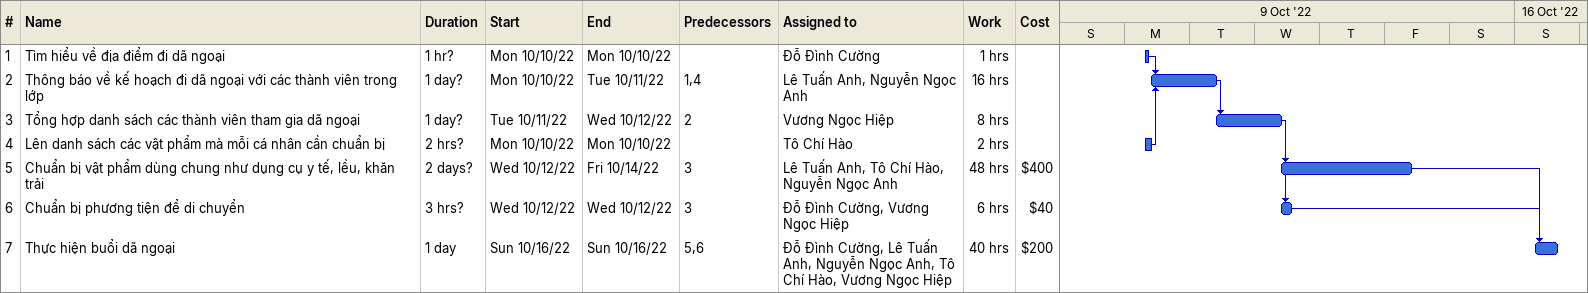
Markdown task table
| ID | Task | Duration | Start | Finish | Predecessors | Resources | Work (h) | Cost ($) |
|---|---|---|---|---|---|---|---|---|
| 1 | Tìm hiểu về địa điểm đi dã ngoại | 1h? | 2022-10-10 | 2022-10-10 |  | Đỗ Đình Cường | 1 |  |
| 2 | Thông báo về kế hoạch đi dã ngoại với các thành viên trong lớp | 1d? | 2022-10-10 | 2022-10-11 | 1, 4 | Lê Tuấn Anh, Nguyễn Ngọc Anh | 16 |  |
| 3 | Tổng hợp danh sách các thành viên tham gia dã ngoại | 1d? | 2022-10-11 | 2022-10-12 | 2 | Vương Ngọc Hiệp | 8 |  |
| 4 | Lên danh sách các vật phẩm mà mỗi cá nhân cần chuẩn bị | 2h? | 2022-10-10 | 2022-10-10 |  | Tô Chí Hào | 2 |  |
| 5 | Chuẩn bị vật phẩm dùng chung như dụng cụ y tế, lều, khăn trải | 2d? | 2022-10-12 | 2022-10-14 | 3 | Lê Tuấn Anh, Tô Chí Hào, Nguyễn Ngọc Anh | 48 | 400 |
| 6 | Chuẩn bị phương tiện để di chuyển | 3h? | 2022-10-12 | 2022-10-12 | 3 | Đỗ Đình Cường, Vương Ngọc Hiệp | 6 | 40 |
| 7 | Thực hiện buổi dã ngoại | 1d | 2022-10-16 | 2022-10-16 | 5, 6 | Đỗ Đình Cường, Lê Tuấn Anh, Nguyễn Ngọc Anh, Tô Chí Hào, Vương Ngọc Hiệp | 40 | 200 |
